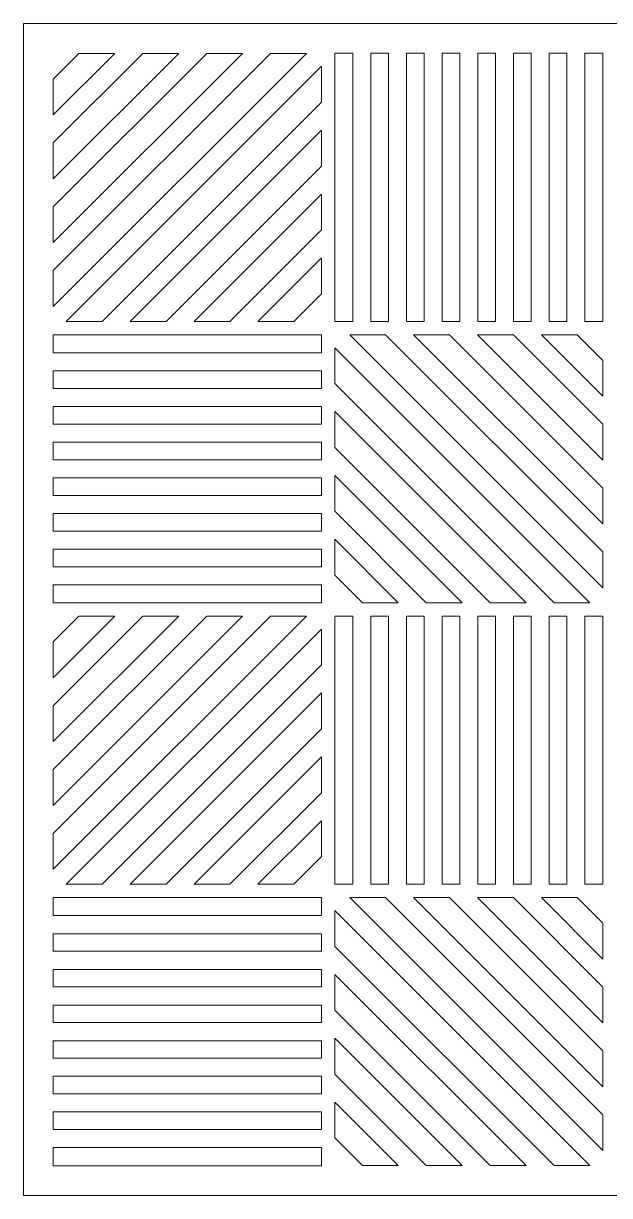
# Model space of a CAD drawing. Header units: inches. Extents: x 0 to 6, y -6 to 0.
# Drawn here: x 0 to 3, y -6 to 0 of the extents above; entities that cross this region are included whole.
import ezdxf

# ---------------------------------------------------------------- set-up
doc = ezdxf.new("R2010")
doc.units = ezdxf.units.IN
doc.header["$MEASUREMENT"] = 0
doc.layers.add('14-2 - Coasters Laser Cut', color=7, linetype='Continuous', lineweight=0)

msp = doc.modelspace()

# ---------------------------------------------------------------- linework, layer by layer
at = {"layer": '14-2 - Coasters Laser Cut'}
for points in [[(0, 0), (0, 0), (0, -6), (0, -6), (0, -6), (6, -6), (6, -6), (6, -6), (6, 0), (6, 0), (6, 0), (0, 0), (0, 0)], [(1.265029166666661, -0.1530236111111157), (1.265029166666661, -0.1530236111111157), (1.448626352293508, -0.1530236111111157), (1.448626352293508, -0.1530236111111157), (1.448626352293508, -0.1530236111111157), (0.1529749999999947, -1.448675000000005), (0.1529749999999947, -1.448675000000005), (0.1529749999999947, -1.448675000000005), (0.1529749999999947, -1.265079166666661), (0.1529749999999947, -1.265079166666661), (0.1529749999999947, -1.265079166666661), (1.265029166666661, -0.1530236111111157), (1.265029166666661, -0.1530236111111157)], [(0.9381361111111093, -0.1530236111111157), (0.9381361111111093, -0.1530236111111157), (1.121733333333332, -0.1530236111111157), (1.121733333333332, -0.1530236111111157), (1.121733333333332, -0.1530236111111157), (0.1529749999999947, -1.121783333333332), (0.1529749999999947, -1.121783333333332), (0.1529749999999947, -1.121783333333332), (0.1529749999999947, -0.9381861111111094), (0.1529749999999947, -0.9381861111111094), (0.1529749999999947, -0.9381861111111094), (0.9381361111111093, -0.1530236111111157), (0.9381361111111093, -0.1530236111111157)], [(0.1529749999999947, -0.4679958333333363), (0.1529749999999947, -0.4679958333333363), (0.1529749999999947, -0.2844013888888841), (0.1529749999999947, -0.2844013888888841), (0.1529749999999947, -0.2844013888888841), (0.2843513888888841, -0.1530236111111157), (0.2843513888888841, -0.1530236111111157), (0.2843513888888841, -0.1530236111111157), (0.467947222222228, -0.1530236111111157), (0.467947222222228, -0.1530236111111157), (0.467947222222228, -0.1530236111111157), (0.1529749999999947, -0.4679958333333363), (0.1529749999999947, -0.4679958333333363)], [(0.6112444444444489, -0.1530236111111157), (0.6112444444444489, -0.1530236111111157), (0.7948402777777801, -0.1530236111111157), (0.7948402777777801, -0.1530236111111157), (0.7948402777777801, -0.1530236111111157), (0.1529749999999947, -0.7948902777777801), (0.1529749999999947, -0.7948902777777801), (0.1529749999999947, -0.7948902777777801), (0.1529749999999947, -0.6112930555555574), (0.1529749999999947, -0.6112930555555574), (0.1529749999999947, -0.6112930555555574), (0.6112444444444489, -0.1530236111111157), (0.6112444444444489, -0.1530236111111157)], [(1.593501348633657, -1.525441666666665), (1.593501348633657, -1.525441666666665), (1.593501348633657, -0.1529708333333322), (1.593501348633657, -0.1529708333333322), (1.593501348633657, -0.1529708333333322), (1.685829124079039, -0.1529708333333322), (1.685829124079039, -0.1529708333333322), (1.685829124079039, -0.1529708333333322), (1.685829124079039, -1.525441666666665), (1.685829124079039, -1.525441666666665), (1.685829124079039, -1.525441666666665), (1.593501348633657, -1.525441666666665), (1.593501348633657, -1.525441666666665)], [(1.778570788402854, -1.525441666666665), (1.778570788402854, -1.525441666666665), (1.778570788402854, -0.1529708333333322), (1.778570788402854, -0.1529708333333322), (1.778570788402854, -0.1529708333333322), (1.868338841690678, -0.1529708333333322), (1.868338841690678, -0.1529708333333322), (1.868338841690678, -0.1529708333333322), (1.868338841690678, -1.525441666666665), (1.868338841690678, -1.525441666666665), (1.868338841690678, -1.525441666666665), (1.778570788402854, -1.525441666666665), (1.778570788402854, -1.525441666666665)], [(1.961081894903347, -1.525441666666665), (1.961081894903347, -1.525441666666665), (1.961081894903347, -0.1529708333333322), (1.961081894903347, -0.1529708333333322), (1.961081894903347, -0.1529708333333322), (2.050851337080024, -0.1529708333333322), (2.050851337080024, -0.1529708333333322), (2.050851337080024, -0.1529708333333322), (2.050851337080024, -1.525441666666665), (2.050851337080024, -1.525441666666665), (2.050851337080024, -1.525441666666665), (1.961081894903347, -1.525441666666665), (1.961081894903347, -1.525441666666665)], [(2.143594390292693, -1.525441666666665), (2.143594390292693, -1.525441666666665), (2.143594390292693, -0.1529708333333322), (2.143594390292693, -0.1529708333333322), (2.143594390292693, -0.1529708333333322), (2.233363832469371, -0.1529708333333322), (2.233363832469371, -0.1529708333333322), (2.233363832469371, -0.1529708333333322), (2.233363832469371, -1.525441666666665), (2.233363832469371, -1.525441666666665), (2.233363832469371, -1.525441666666665), (2.143594390292693, -1.525441666666665), (2.143594390292693, -1.525441666666665)], [(2.326105496793186, -1.525441666666665), (2.326105496793186, -1.525441666666665), (2.326105496793186, -0.1529708333333322), (2.326105496793186, -0.1529708333333322), (2.326105496793186, -0.1529708333333322), (2.415876327858717, -0.1529708333333322), (2.415876327858717, -0.1529708333333322), (2.415876327858717, -0.1529708333333322), (2.415876327858717, -1.525441666666665), (2.415876327858717, -1.525441666666665), (2.415876327858717, -1.525441666666665), (2.326105496793186, -1.525441666666665), (2.326105496793186, -1.525441666666665)], [(2.508617992182533, -1.525441666666665), (2.508617992182533, -1.525441666666665), (2.508617992182533, -0.1529708333333322), (2.508617992182533, -0.1529708333333322), (2.508617992182533, -0.1529708333333322), (2.59838743435921, -0.1529708333333322), (2.59838743435921, -0.1529708333333322), (2.59838743435921, -0.1529708333333322), (2.59838743435921, -1.525441666666665), (2.59838743435921, -1.525441666666665), (2.59838743435921, -1.525441666666665), (2.508617992182533, -1.525441666666665), (2.508617992182533, -1.525441666666665)], [(2.691130487571879, -1.525441666666665), (2.691130487571879, -1.525441666666665), (2.691130487571879, -0.1529708333333322), (2.691130487571879, -0.1529708333333322), (2.691130487571879, -0.1529708333333322), (2.780899929748557, -0.1529708333333322), (2.780899929748557, -0.1529708333333322), (2.780899929748557, -0.1529708333333322), (2.780899929748557, -1.525441666666665), (2.780899929748557, -1.525441666666665), (2.780899929748557, -1.525441666666665), (2.691130487571879, -1.525441666666665), (2.691130487571879, -1.525441666666665)], [(2.873641594072371, -1.525441666666665), (2.873641594072371, -1.525441666666665), (2.873641594072371, -0.1529708333333322), (2.873641594072371, -0.1529708333333322), (2.873641594072371, -0.1529708333333322), (2.965972222222224, -0.1529708333333322), (2.965972222222224, -0.1529708333333322), (2.965972222222224, -0.1529708333333322), (2.965972222222224, -1.525441666666665), (2.965972222222224, -1.525441666666665), (2.965972222222224, -1.525441666666665), (2.873641594072371, -1.525441666666665), (2.873641594072371, -1.525441666666665)], [(0.4030486111111158, -1.525494444444449), (0.4030486111111158, -1.525494444444449), (0.2194527777777719, -1.525494444444449), (0.2194527777777719, -1.525494444444449), (0.2194527777777719, -1.525494444444449), (1.525444444444449, -0.2195013888888929), (1.525444444444449, -0.2195013888888929), (1.525444444444449, -0.2195013888888929), (1.525444444444449, -0.4030986111111158), (1.525444444444449, -0.4030986111111158), (1.525444444444449, -0.4030986111111158), (0.4030486111111158, -1.525494444444449), (0.4030486111111158, -1.525494444444449)], [(0.7299388888888845, -1.525494444444449), (0.7299388888888845, -1.525494444444449), (0.5463458333333368, -1.525494444444449), (0.5463458333333368, -1.525494444444449), (0.5463458333333368, -1.525494444444449), (1.525444444444449, -0.5463944444444451), (1.525444444444449, -0.5463944444444451), (1.525444444444449, -0.5463944444444451), (1.525444444444449, -0.7299888888888847), (1.525444444444449, -0.7299888888888847), (1.525444444444449, -0.7299888888888847), (0.7299388888888845, -1.525494444444449), (0.7299388888888845, -1.525494444444449)], [(1.056833333333328, -1.525494444444449), (1.056833333333328, -1.525494444444449), (0.8732361111111053, -1.525494444444449), (0.8732361111111053, -1.525494444444449), (0.8732361111111053, -1.525494444444449), (1.525444444444449, -0.8732861111111054), (1.525444444444449, -0.8732861111111054), (1.525444444444449, -0.8732861111111054), (1.525444444444449, -1.056881944444449), (1.525444444444449, -1.056881944444449), (1.525444444444449, -1.056881944444449), (1.056833333333328, -1.525494444444449), (1.056833333333328, -1.525494444444449)], [(1.383725000000001, -1.525494444444449), (1.383725000000001, -1.525494444444449), (1.20012916666667, -1.525494444444449), (1.20012916666667, -1.525494444444449), (1.20012916666667, -1.525494444444449), (1.525444444444449, -1.200177777777778), (1.525444444444449, -1.200177777777778), (1.525444444444449, -1.200177777777778), (1.525444444444449, -1.383775000000001), (1.525444444444449, -1.383775000000001), (1.525444444444449, -1.383775000000001), (1.383725000000001, -1.525494444444449), (1.383725000000001, -1.525494444444449)], [(0.1529749999999947, -1.685884722222226), (0.1529749999999947, -1.685884722222226), (0.1529749999999947, -1.593551388888891), (0.1529749999999947, -1.593551388888891), (0.1529749999999947, -1.593551388888891), (1.525444444444449, -1.593551388888891), (1.525444444444449, -1.593551388888891), (1.525444444444449, -1.593551388888891), (1.525444444444449, -1.685884722222226), (1.525444444444449, -1.685884722222226), (1.525444444444449, -1.685884722222226), (0.1529749999999947, -1.685884722222226), (0.1529749999999947, -1.685884722222226)], [(1.67031384669321, -1.593497222222216), (1.67031384669321, -1.593497222222216), (1.853908286499669, -1.593497222222216), (1.853908286499669, -1.593497222222216), (1.853908286499669, -1.593497222222216), (2.965972222222224, -2.705561111111112), (2.965972222222224, -2.705561111111112), (2.965972222222224, -2.705561111111112), (2.965972222222224, -2.889155555555551), (2.965972222222224, -2.889155555555551), (2.965972222222224, -2.889155555555551), (1.67031384669321, -1.593497222222216), (1.67031384669321, -1.593497222222216)], [(1.997205505101899, -1.593497222222216), (1.997205505101899, -1.593497222222216), (2.180802722686065, -1.593497222222216), (2.180802722686065, -1.593497222222216), (2.180802722686065, -1.593497222222216), (2.965972222222224, -2.378666666666668), (2.965972222222224, -2.378666666666668), (2.965972222222224, -2.378666666666668), (2.965972222222224, -2.562263888888891), (2.965972222222224, -2.562263888888891), (2.965972222222224, -2.562263888888891), (1.997205505101899, -1.593497222222216), (1.997205505101899, -1.593497222222216)], [(2.324098552399441, -1.593497222222216), (2.324098552399441, -1.593497222222216), (2.507695769983607, -1.593497222222216), (2.507695769983607, -1.593497222222216), (2.507695769983607, -1.593497222222216), (2.965972222222224, -2.051773611111116), (2.965972222222224, -2.051773611111116), (2.965972222222224, -2.051773611111116), (2.965972222222224, -2.235370833333338), (2.965972222222224, -2.235370833333338), (2.965972222222224, -2.235370833333338), (2.324098552399441, -1.593497222222216), (2.324098552399441, -1.593497222222216)], [(2.650991599696983, -1.593497222222216), (2.650991599696983, -1.593497222222216), (2.834587428392296, -1.593497222222216), (2.834587428392296, -1.593497222222216), (2.834587428392296, -1.593497222222216), (2.965972222222224, -1.724881944444442), (2.965972222222224, -1.724881944444442), (2.965972222222224, -1.724881944444442), (2.965972222222224, -1.908477777777774), (2.965972222222224, -1.908477777777774), (2.965972222222224, -1.908477777777774), (2.650991599696983, -1.593497222222216), (2.650991599696983, -1.593497222222216)], [(2.715831875836758, -2.965908333333332), (2.715831875836758, -2.965908333333332), (1.593501348633657, -1.843577777777783), (1.593501348633657, -1.843577777777783), (1.593501348633657, -1.843577777777783), (1.593501348633657, -1.659981944444439), (1.593501348633657, -1.659981944444439), (1.593501348633657, -1.659981944444439), (2.899427704532071, -2.965908333333332), (2.899427704532071, -2.965908333333332), (2.899427704532071, -2.965908333333332), (2.715831875836758, -2.965908333333332), (2.715831875836758, -2.965908333333332)], [(0.1529749999999947, -1.868395833333339), (0.1529749999999947, -1.868395833333339), (0.1529749999999947, -1.778624999999995), (0.1529749999999947, -1.778624999999995), (0.1529749999999947, -1.778624999999995), (1.525444444444449, -1.778624999999995), (1.525444444444449, -1.778624999999995), (1.525444444444449, -1.778624999999995), (1.525444444444449, -1.868395833333339), (1.525444444444449, -1.868395833333339), (1.525444444444449, -1.868395833333339), (0.1529749999999947, -1.868395833333339), (0.1529749999999947, -1.868395833333339)], [(0.1529749999999947, -2.050906944444439), (0.1529749999999947, -2.050906944444439), (0.1529749999999947, -1.9611375), (0.1529749999999947, -1.9611375), (0.1529749999999947, -1.9611375), (1.525444444444449, -1.9611375), (1.525444444444449, -1.9611375), (1.525444444444449, -1.9611375), (1.525444444444449, -2.050906944444439), (1.525444444444449, -2.050906944444439), (1.525444444444449, -2.050906944444439), (0.1529749999999947, -2.050906944444439), (0.1529749999999947, -2.050906944444439)], [(2.572534657234528, -2.965908333333332), (2.572534657234528, -2.965908333333332), (2.38894021742807, -2.965908333333332), (2.38894021742807, -2.965908333333332), (2.38894021742807, -2.965908333333332), (1.593501348633657, -2.170469444444443), (1.593501348633657, -2.170469444444443), (1.593501348633657, -2.170469444444443), (1.593501348633657, -1.986873611111112), (1.593501348633657, -1.986873611111112), (1.593501348633657, -1.986873611111112), (2.572534657234528, -2.965908333333332), (2.572534657234528, -2.965908333333332)], [(0.1529749999999947, -2.233419444444443), (0.1529749999999947, -2.233419444444443), (0.1529749999999947, -2.143650000000004), (0.1529749999999947, -2.143650000000004), (0.1529749999999947, -2.143650000000004), (1.525444444444449, -2.143650000000004), (1.525444444444449, -2.143650000000004), (1.525444444444449, -2.143650000000004), (1.525444444444449, -2.233419444444443), (1.525444444444449, -2.233419444444443), (1.525444444444449, -2.233419444444443), (0.1529749999999947, -2.233419444444443), (0.1529749999999947, -2.233419444444443)], [(0.1529749999999947, -2.415930555555557), (0.1529749999999947, -2.415930555555557), (0.1529749999999947, -2.326162499999996), (0.1529749999999947, -2.326162499999996), (0.1529749999999947, -2.326162499999996), (1.525444444444449, -2.326162499999996), (1.525444444444449, -2.326162499999996), (1.525444444444449, -2.326162499999996), (1.525444444444449, -2.415930555555557), (1.525444444444449, -2.415930555555557), (1.525444444444449, -2.415930555555557), (0.1529749999999947, -2.415930555555557), (0.1529749999999947, -2.415930555555557)], [(2.245644387714694, -2.965908333333332), (2.245644387714694, -2.965908333333332), (2.062047170130527, -2.965908333333332), (2.062047170130527, -2.965908333333332), (2.062047170130527, -2.965908333333332), (1.593501348633657, -2.497362499999995), (1.593501348633657, -2.497362499999995), (1.593501348633657, -2.497362499999995), (1.593501348633657, -2.313765277777772), (1.593501348633657, -2.313765277777772), (1.593501348633657, -2.313765277777772), (2.245644387714694, -2.965908333333332), (2.245644387714694, -2.965908333333332)], [(0.1529749999999947, -2.59844444444444), (0.1529749999999947, -2.59844444444444), (0.1529749999999947, -2.508673611111109), (0.1529749999999947, -2.508673611111109), (0.1529749999999947, -2.508673611111109), (1.525444444444449, -2.508673611111109), (1.525444444444449, -2.508673611111109), (1.525444444444449, -2.508673611111109), (1.525444444444449, -2.59844444444444), (1.525444444444449, -2.59844444444444), (1.525444444444449, -2.59844444444444), (0.1529749999999947, -2.59844444444444), (0.1529749999999947, -2.59844444444444)], [(0.1529749999999947, -2.780955555555553), (0.1529749999999947, -2.780955555555553), (0.1529749999999947, -2.691186111111114), (0.1529749999999947, -2.691186111111114), (0.1529749999999947, -2.691186111111114), (1.525444444444449, -2.691186111111114), (1.525444444444449, -2.691186111111114), (1.525444444444449, -2.691186111111114), (1.525444444444449, -2.780955555555553), (1.525444444444449, -2.780955555555553), (1.525444444444449, -2.780955555555553), (0.1529749999999947, -2.780955555555553), (0.1529749999999947, -2.780955555555553)], [(1.918751340417151, -2.965908333333332), (1.918751340417151, -2.965908333333332), (1.735155511721839, -2.965908333333332), (1.735155511721839, -2.965908333333332), (1.735155511721839, -2.965908333333332), (1.593501348633657, -2.824254166666668), (1.593501348633657, -2.824254166666668), (1.593501348633657, -2.824254166666668), (1.593501348633657, -2.640658333333337), (1.593501348633657, -2.640658333333337), (1.593501348633657, -2.640658333333337), (1.918751340417151, -2.965908333333332), (1.918751340417151, -2.965908333333332)], [(0.1529749999999947, -2.965962499999995), (0.1529749999999947, -2.965962499999995), (0.1529749999999947, -2.873695833333335), (0.1529749999999947, -2.873695833333335), (0.1529749999999947, -2.873695833333335), (1.525444444444449, -2.873695833333335), (1.525444444444449, -2.873695833333335), (1.525444444444449, -2.927920833333334), (1.525444444444449, -2.911613888888887), (1.525444444444449, -2.965962499999995), (1.525444444444449, -2.965962499999995), (0.1529749999999947, -2.965962499999995), (0.1529749999999947, -2.965962499999995)], [(1.264965277777782, -3.034084722222233), (1.264965277777782, -3.034084722222233), (1.448561074517379, -3.034084722222233), (1.448561074517379, -3.034084722222233), (1.448561074517379, -3.034084722222233), (0.1529749999999947, -4.329672222222218), (0.1529749999999947, -4.329672222222218), (0.1529749999999947, -4.329672222222218), (0.1529749999999947, -4.146076388888888), (0.1529749999999947, -4.146076388888888), (0.1529749999999947, -4.146076388888888), (1.264965277777782, -3.034084722222233), (1.264965277777782, -3.034084722222233)], [(0.9380722222222175, -3.034084722222233), (0.9380722222222175, -3.034084722222233), (1.12166944444444, -3.034084722222233), (1.12166944444444, -3.034084722222233), (1.12166944444444, -3.034084722222233), (0.1529749999999947, -4.002779166666666), (0.1529749999999947, -4.002779166666666), (0.1529749999999947, -4.002779166666666), (0.1529749999999947, -3.819183333333335), (0.1529749999999947, -3.819183333333335), (0.1529749999999947, -3.819183333333335), (0.9380722222222175, -3.034084722222233), (0.9380722222222175, -3.034084722222233)], [(0.1529749999999947, -3.348993055555562), (0.1529749999999947, -3.348993055555562), (0.1529749999999947, -3.165397222222231), (0.1529749999999947, -3.165397222222231), (0.1529749999999947, -3.165397222222231), (0.2842875000000049, -3.034084722222233), (0.2842875000000049, -3.034084722222233), (0.2842875000000049, -3.034084722222233), (0.4678833333333361, -3.034084722222233), (0.4678833333333361, -3.034084722222233), (0.4678833333333361, -3.034084722222233), (0.1529749999999947, -3.348993055555562), (0.1529749999999947, -3.348993055555562)], [(0.6111791666666654, -3.034084722222233), (0.6111791666666654, -3.034084722222233), (0.7947763888888884, -3.034084722222233), (0.7947763888888884, -3.034084722222233), (0.7947763888888884, -3.034084722222233), (0.1529749999999947, -3.675886111111114), (0.1529749999999947, -3.675886111111114), (0.1529749999999947, -3.675886111111114), (0.1529749999999947, -3.492290277777783), (0.1529749999999947, -3.492290277777783), (0.1529749999999947, -3.492290277777783), (0.6111791666666654, -3.034084722222233), (0.6111791666666654, -3.034084722222233)], [(1.685829124079039, -3.034025000000004), (1.685829124079039, -3.034025000000004), (1.685829124079039, -4.406436111111108), (1.685829124079039, -4.406436111111108), (1.685829124079039, -4.406436111111108), (1.593501348633657, -4.406436111111108), (1.593501348633657, -4.406436111111108), (1.593501348633657, -4.20182916666666), (1.593501348633657, -3.239118055555561), (1.593501348633657, -3.034025000000004), (1.593501348633657, -3.034025000000004), (1.685829124079039, -3.034025000000004), (1.685829124079039, -3.034025000000004)], [(1.868338841690678, -3.034025000000004), (1.868338841690678, -3.034025000000004), (1.868338841690678, -4.406436111111108), (1.868338841690678, -4.406436111111108), (1.868338841690678, -4.406436111111108), (1.778570788402854, -4.406436111111108), (1.778570788402854, -4.406436111111108), (1.778570788402854, -4.406436111111108), (1.778570788402854, -3.034025000000004), (1.778570788402854, -3.034025000000004), (1.778570788402854, -3.034025000000004), (1.868338841690678, -3.034025000000004), (1.868338841690678, -3.034025000000004)], [(2.050851337080024, -3.034025000000004), (2.050851337080024, -3.034025000000004), (2.050851337080024, -4.406436111111108), (2.050851337080024, -4.406436111111108), (2.050851337080024, -4.406436111111108), (1.961081894903347, -4.406436111111108), (1.961081894903347, -4.406436111111108), (1.961081894903347, -4.406436111111108), (1.961081894903347, -3.034025000000004), (1.961081894903347, -3.034025000000004), (1.961081894903347, -3.034025000000004), (2.050851337080024, -3.034025000000004), (2.050851337080024, -3.034025000000004)], [(2.233363832469371, -3.034025000000004), (2.233363832469371, -3.034025000000004), (2.233363832469371, -4.406436111111108), (2.233363832469371, -4.406436111111108), (2.233363832469371, -4.406436111111108), (2.143594390292693, -4.406436111111108), (2.143594390292693, -4.406436111111108), (2.143594390292693, -4.406436111111108), (2.143594390292693, -3.034025000000004), (2.143594390292693, -3.034025000000004), (2.143594390292693, -3.034025000000004), (2.233363832469371, -3.034025000000004), (2.233363832469371, -3.034025000000004)], [(2.415876327858717, -3.034025000000004), (2.415876327858717, -3.034025000000004), (2.415876327858717, -4.406436111111108), (2.415876327858717, -4.406436111111108), (2.415876327858717, -4.406436111111108), (2.326105496793186, -4.406436111111108), (2.326105496793186, -4.406436111111108), (2.326105496793186, -4.406436111111108), (2.326105496793186, -3.034025000000004), (2.326105496793186, -3.034025000000004), (2.326105496793186, -3.034025000000004), (2.415876327858717, -3.034025000000004), (2.415876327858717, -3.034025000000004)], [(2.59838743435921, -3.034025000000004), (2.59838743435921, -3.034025000000004), (2.59838743435921, -4.406436111111108), (2.59838743435921, -4.406436111111108), (2.59838743435921, -4.406436111111108), (2.508617992182533, -4.406436111111108), (2.508617992182533, -4.406436111111108), (2.508617992182533, -4.406436111111108), (2.508617992182533, -3.034025000000004), (2.508617992182533, -3.034025000000004), (2.508617992182533, -3.034025000000004), (2.59838743435921, -3.034025000000004), (2.59838743435921, -3.034025000000004)], [(2.780899929748557, -3.034025000000004), (2.780899929748557, -3.034025000000004), (2.780899929748557, -4.406436111111108), (2.780899929748557, -4.406436111111108), (2.780899929748557, -4.406436111111108), (2.691130487571879, -4.406436111111108), (2.691130487571879, -4.406436111111108), (2.691130487571879, -4.406436111111108), (2.691130487571879, -3.034025000000004), (2.691130487571879, -3.034025000000004), (2.691130487571879, -3.034025000000004), (2.780899929748557, -3.034025000000004), (2.780899929748557, -3.034025000000004)], [(2.873641594072371, -4.406436111111108), (2.873641594072371, -4.406436111111108), (2.873641594072371, -3.034025000000004), (2.873641594072371, -3.034025000000004), (2.873641594072371, -3.034025000000004), (2.965972222222224, -3.034025000000004), (2.965972222222224, -3.034025000000004), (2.965972222222224, -3.238630555555548), (2.965972222222224, -4.201341666666672), (2.965972222222224, -4.406436111111108), (2.965972222222224, -4.406436111111108), (2.873641594072371, -4.406436111111108), (2.873641594072371, -4.406436111111108)], [(0.4030513888888865, -4.406488888888891), (0.4030513888888865, -4.406488888888891), (0.2194541666666636, -4.406488888888891), (0.2194541666666636, -4.406488888888891), (0.2194541666666636, -4.406488888888891), (1.525444444444449, -3.100497222222227), (1.525444444444449, -3.100497222222227), (1.525444444444449, -3.100497222222227), (1.525444444444449, -3.284094444444437), (1.525444444444449, -3.284094444444437), (1.525444444444449, -3.284094444444437), (0.4030513888888865, -4.406488888888891), (0.4030513888888865, -4.406488888888891)], [(0.7299416666666679, -4.406488888888891), (0.7299416666666679, -4.406488888888891), (0.5463472222222283, -4.406488888888891), (0.5463472222222283, -4.406488888888891), (0.5463472222222283, -4.406488888888891), (1.525444444444449, -3.427391666666658), (1.525444444444449, -3.427391666666658), (1.525444444444449, -3.427391666666658), (1.525444444444449, -3.61098611111111), (1.525444444444449, -3.61098611111111), (1.525444444444449, -3.61098611111111), (0.7299416666666679, -4.406488888888891), (0.7299416666666679, -4.406488888888891)], [(1.056836111111111, -4.406488888888891), (1.056836111111111, -4.406488888888891), (0.8732388888888888, -4.406488888888891), (0.8732388888888888, -4.406488888888891), (0.8732388888888888, -4.406488888888891), (1.525444444444449, -3.754281944444452), (1.525444444444449, -3.754281944444452), (1.525444444444449, -3.754281944444452), (1.525444444444449, -3.937877777777783), (1.525444444444449, -3.937877777777783), (1.525444444444449, -3.937877777777783), (1.056836111111111, -4.406488888888891), (1.056836111111111, -4.406488888888891)], [(1.383727777777772, -4.406488888888891), (1.383727777777772, -4.406488888888891), (1.200130555555561, -4.406488888888891), (1.200130555555561, -4.406488888888891), (1.200130555555561, -4.406488888888891), (1.525444444444449, -4.081175000000004), (1.525444444444449, -4.081175000000004), (1.525444444444449, -4.081175000000004), (1.525444444444449, -4.264770833333336), (1.525444444444449, -4.264770833333336), (1.525444444444449, -4.264770833333336), (1.383727777777772, -4.406488888888891), (1.383727777777772, -4.406488888888891)], [(0.1529749999999947, -4.566880555555548), (0.1529749999999947, -4.566880555555548), (0.1529749999999947, -4.474544444444441), (0.1529749999999947, -4.474544444444441), (0.1529749999999947, -4.474544444444441), (1.525444444444449, -4.474544444444441), (1.525444444444449, -4.474544444444441), (1.525444444444449, -4.474544444444441), (1.525444444444449, -4.566880555555548), (1.525444444444449, -4.566880555555548), (1.525444444444449, -4.566880555555548), (0.1529749999999947, -4.566880555555548), (0.1529749999999947, -4.566880555555548)], [(1.670312457804357, -4.474493055555563), (1.670312457804357, -4.474493055555563), (1.853906897610815, -4.474493055555563), (1.853906897610815, -4.474493055555563), (1.853906897610815, -4.474493055555563), (2.965972222222224, -5.586556944444433), (2.965972222222224, -5.586556944444433), (2.965972222222224, -5.586556944444433), (2.965972222222224, -5.77015277777779), (2.965972222222224, -5.77015277777779), (2.965972222222224, -5.77015277777779), (1.670312457804357, -4.474493055555563), (1.670312457804357, -4.474493055555563)], [(1.997204116213045, -4.474493055555563), (1.997204116213045, -4.474493055555563), (2.180801333797211, -4.474493055555563), (2.180801333797211, -4.474493055555563), (2.180801333797211, -4.474493055555563), (2.965972222222224, -5.259663888888881), (2.965972222222224, -5.259663888888881), (2.965972222222224, -5.259663888888881), (2.965972222222224, -5.443259722222212), (2.965972222222224, -5.443259722222212), (2.965972222222224, -5.443259722222212), (1.997204116213045, -4.474493055555563), (1.997204116213045, -4.474493055555563)], [(2.324097222222222, -4.474493055555563), (2.324097222222222, -4.474493055555563), (2.507694444444445, -4.474493055555563), (2.507694444444445, -4.474493055555563), (2.507694444444445, -4.474493055555563), (2.965972222222224, -4.932770833333329), (2.965972222222224, -4.932770833333329), (2.965972222222224, -4.932770833333329), (2.965972222222224, -5.116368055555565), (2.965972222222224, -5.116368055555565), (2.965972222222224, -5.116368055555565), (2.324097222222222, -4.474493055555563), (2.324097222222222, -4.474493055555563)], [(2.65099021080813, -4.474493055555563), (2.65099021080813, -4.474493055555563), (2.834586039503442, -4.474493055555563), (2.834586039503442, -4.474493055555563), (2.834586039503442, -4.474493055555563), (2.965972222222224, -4.605877777777777), (2.965972222222224, -4.605877777777777), (2.965972222222224, -4.605877777777777), (2.965972222222224, -4.789473611111108), (2.965972222222224, -4.789473611111108), (2.965972222222224, -4.789473611111108), (2.65099021080813, -4.474493055555563), (2.65099021080813, -4.474493055555563)], [(1.593501348633657, -4.724575000000009), (1.593501348633657, -4.724575000000009), (1.593501348633657, -4.540977777777773), (1.593501348633657, -4.540977777777773), (1.593501348633657, -4.540977777777773), (2.899484648975077, -5.846962499999992), (2.899484648975077, -5.846962499999992), (2.899484648975077, -5.846962499999992), (2.715888888888887, -5.846962499999992), (2.715888888888887, -5.846962499999992), (2.715888888888887, -5.846962499999992), (1.593501348633657, -4.724575000000009), (1.593501348633657, -4.724575000000009)], [(0.1529749999999947, -4.749391666666674), (0.1529749999999947, -4.749391666666674), (0.1529749999999947, -4.659622222222221), (0.1529749999999947, -4.659622222222221), (0.1529749999999947, -4.659622222222221), (1.525444444444449, -4.659622222222221), (1.525444444444449, -4.659622222222221), (1.525444444444449, -4.659622222222221), (1.525444444444449, -4.749391666666674), (1.525444444444449, -4.749391666666674), (1.525444444444449, -4.749391666666674), (0.1529749999999947, -4.749391666666674), (0.1529749999999947, -4.749391666666674)], [(0.1529749999999947, -4.931902777777773), (0.1529749999999947, -4.931902777777773), (0.1529749999999947, -4.842134722222226), (0.1529749999999947, -4.842134722222226), (0.1529749999999947, -4.842134722222226), (1.525444444444449, -4.842134722222226), (1.525444444444449, -4.842134722222226), (1.525444444444449, -4.842134722222226), (1.525444444444449, -4.931902777777773), (1.525444444444449, -4.931902777777773), (1.525444444444449, -4.931902777777773), (0.1529749999999947, -4.931902777777773), (0.1529749999999947, -4.931902777777773)], [(1.593501348633657, -5.051465277777777), (1.593501348633657, -5.051465277777777), (1.593501348633657, -4.867870833333325), (1.593501348633657, -4.867870833333325), (1.593501348633657, -4.867870833333325), (2.572592990566388, -5.846962499999992), (2.572592990566388, -5.846962499999992), (2.572592990566388, -5.846962499999992), (2.388997161871075, -5.846962499999992), (2.388997161871075, -5.846962499999992), (2.388997161871075, -5.846962499999992), (1.593501348633657, -5.051465277777777), (1.593501348633657, -5.051465277777777)], [(0.1529749999999947, -5.114416666666657), (0.1529749999999947, -5.114416666666657), (0.1529749999999947, -5.024645833333326), (0.1529749999999947, -5.024645833333326), (0.1529749999999947, -5.024645833333326), (1.525444444444449, -5.024645833333326), (1.525444444444449, -5.024645833333326), (1.525444444444449, -5.024645833333326), (1.525444444444449, -5.114416666666657), (1.525444444444449, -5.114416666666657), (1.525444444444449, -5.114416666666657), (0.1529749999999947, -5.114416666666657), (0.1529749999999947, -5.114416666666657)], [(0.1529749999999947, -5.296927777777782), (0.1529749999999947, -5.296927777777782), (0.1529749999999947, -5.207158333333331), (0.1529749999999947, -5.207158333333331), (0.1529749999999947, -5.207158333333331), (1.525444444444449, -5.207158333333331), (1.525444444444449, -5.207158333333331), (1.525444444444449, -5.207158333333331), (1.525444444444449, -5.296927777777782), (1.525444444444449, -5.296927777777782), (1.525444444444449, -5.296927777777782), (0.1529749999999947, -5.296927777777782), (0.1529749999999947, -5.296927777777782)], [(1.593501348633657, -5.37835833333333), (1.593501348633657, -5.37835833333333), (1.593501348633657, -5.194762499999998), (1.593501348633657, -5.194762499999998), (1.593501348633657, -5.194762499999998), (2.245701332157699, -5.846962499999992), (2.245701332157699, -5.846962499999992), (2.245701332157699, -5.846962499999992), (2.062105503462387, -5.846962499999992), (2.062105503462387, -5.846962499999992), (2.062105503462387, -5.846962499999992), (1.593501348633657, -5.37835833333333), (1.593501348633657, -5.37835833333333)], [(0.1529749999999947, -5.479440277777787), (0.1529749999999947, -5.479440277777787), (0.1529749999999947, -5.389670833333335), (0.1529749999999947, -5.389670833333335), (0.1529749999999947, -5.389670833333335), (1.525444444444449, -5.389670833333335), (1.525444444444449, -5.389670833333335), (1.525444444444449, -5.389670833333335), (1.525444444444449, -5.479440277777787), (1.525444444444449, -5.479440277777787), (1.525444444444449, -5.479440277777787), (0.1529749999999947, -5.479440277777787), (0.1529749999999947, -5.479440277777787)], [(0.1529749999999947, -5.661951388888888), (0.1529749999999947, -5.661951388888888), (0.1529749999999947, -5.572181944444436), (0.1529749999999947, -5.572181944444436), (0.1529749999999947, -5.572181944444436), (1.525444444444449, -5.572181944444436), (1.525444444444449, -5.572181944444436), (1.525444444444449, -5.572181944444436), (1.525444444444449, -5.661951388888888), (1.525444444444449, -5.661951388888888), (1.525444444444449, -5.661951388888888), (0.1529749999999947, -5.661951388888888), (0.1529749999999947, -5.661951388888888)], [(1.918808284860157, -5.846962499999992), (1.918808284860157, -5.846962499999992), (1.735212456164845, -5.846962499999992), (1.735212456164845, -5.846962499999992), (1.735212456164845, -5.846962499999992), (1.593501348633657, -5.705251388888882), (1.593501348633657, -5.705251388888882), (1.593501348633657, -5.705251388888882), (1.593501348633657, -5.521654166666672), (1.593501348633657, -5.521654166666672), (1.593501348633657, -5.521654166666672), (1.918808284860157, -5.846962499999992), (1.918808284860157, -5.846962499999992)], [(1.525444444444449, -5.754693055555561), (1.525444444444449, -5.754693055555561), (1.525444444444449, -5.847029166666667), (1.525444444444449, -5.847029166666667), (1.525444444444449, -5.847029166666667), (0.1529749999999947, -5.847029166666667), (0.1529749999999947, -5.847029166666667), (0.1529749999999947, -5.847029166666667), (0.1529749999999947, -5.754693055555561), (0.1529749999999947, -5.754693055555561), (0.1529749999999947, -5.754693055555561), (1.525444444444449, -5.754693055555561), (1.525444444444449, -5.754693055555561)]]:
    msp.add_open_spline(points, degree=3, knots=[0, 0, 0, 0, 1, 1, 1, 2, 2, 2, 3, 3, 3, 4, 4, 4, 4], dxfattribs=at)

doc.saveas('drawing.dxf')
